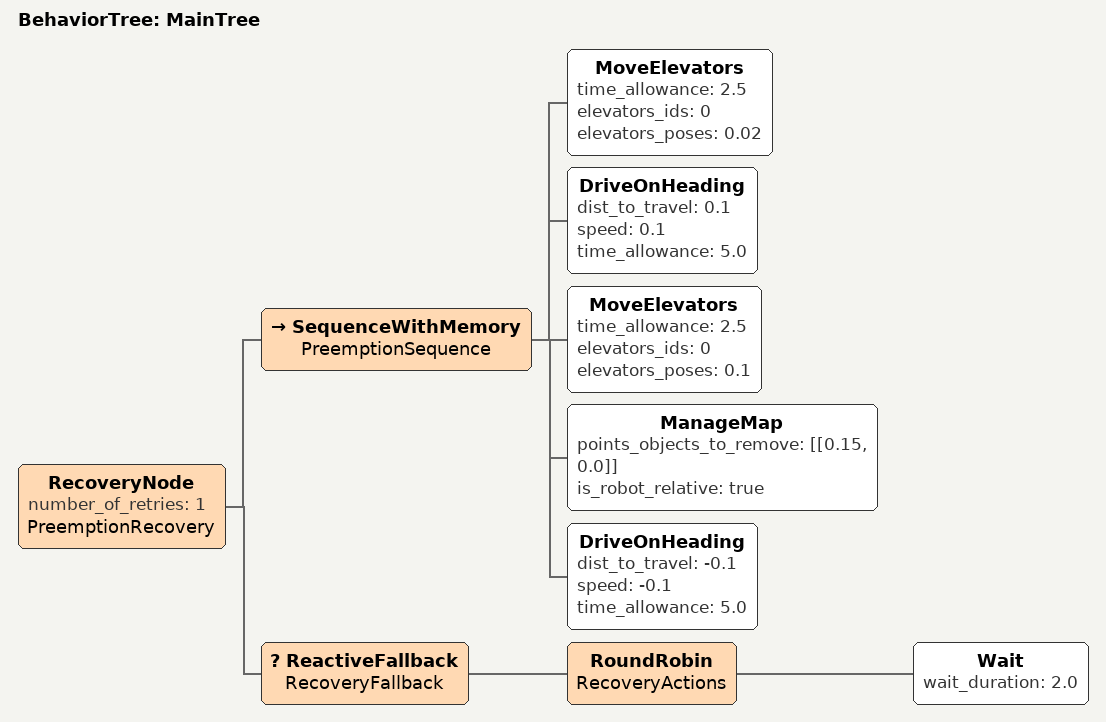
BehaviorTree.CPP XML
<root BTCPP_format="4" main_tree_to_execute="MainTree">
    <BehaviorTree ID="MainTree">
        <RecoveryNode number_of_retries="1" name="PreemptionRecovery">
            <SequenceWithMemory name="PreemptionSequence">
                <MoveElevators time_allowance="2.5" elevators_ids="0" elevators_poses="0.02"/>
                <DriveOnHeading dist_to_travel="0.1" speed="0.1" time_allowance="5.0"/>
                <MoveElevators time_allowance="2.5" elevators_ids="0" elevators_poses="0.1"/>
                <ManageMap points_objects_to_remove="[[0.15, 0.0]]" is_robot_relative="true"/>
                <DriveOnHeading dist_to_travel="-0.1" speed="-0.1" time_allowance="5.0"/>
            </SequenceWithMemory>
            <ReactiveFallback name="RecoveryFallback">
                <RoundRobin name="RecoveryActions">
                    <Wait wait_duration="2.0"/>
                </RoundRobin>
            </ReactiveFallback>
        </RecoveryNode>
    </BehaviorTree>
</root>
